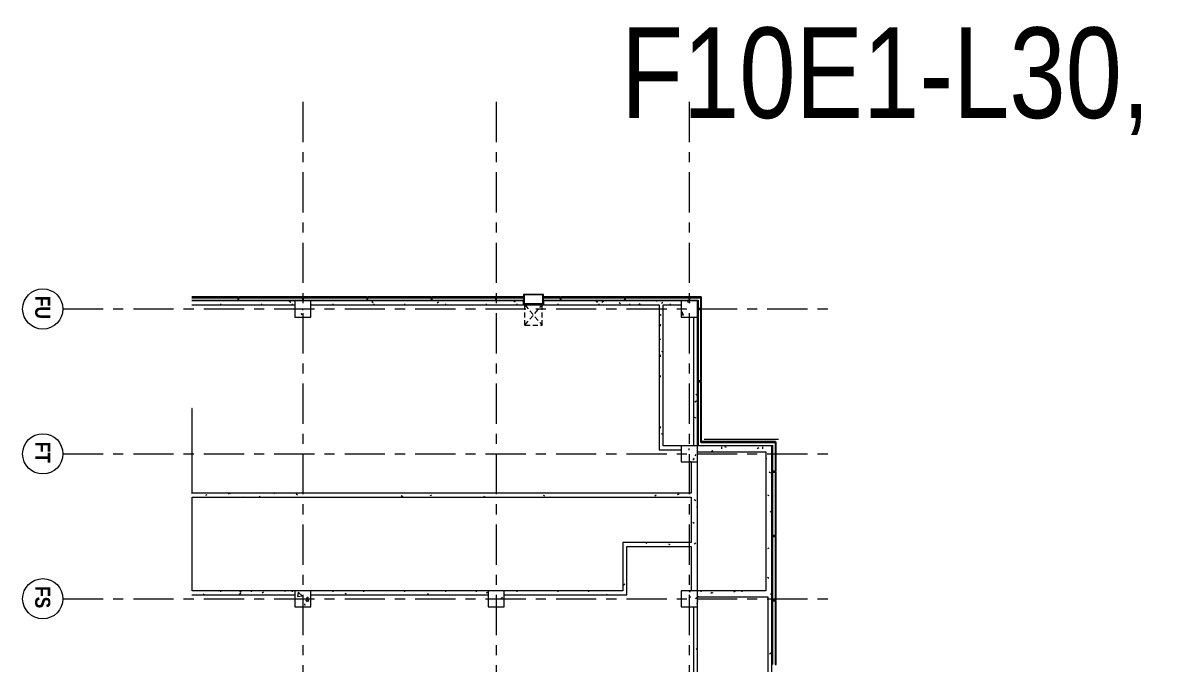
# Model space of a CAD drawing. Header units: millimetres. Extents: x 1009145 to 1153664, y -617377 to -449667.
# Drawn here: x 1009145 to 1065424, y -486247 to -454358 of the extents above; entities that cross this region are included whole.
import ezdxf

# ---------------------------------------------------------------- set-up
doc = ezdxf.new("R2010")
doc.units = ezdxf.units.MM
for name, pattern in [('Access Line', [382.3, 250, -132.3]), ('Centre', [7937.5, 1587.5, -1190.625, 3968.75, -1190.625]), ('IDA - Grid Line', [3500, 2000, -500, 500, -500])]:
    doc.linetypes.add(name, pattern=pattern)
doc.layers.get('0').update_dxf_attribs({"color": 2})
for name, color, linetype, lineweight in [('A-_ANOTGRID_E', 7, 'Continuous', 9), ('A-_CLAD----_E', 7, 'Continuous', 9), ('A-_CLAD----_E1', 7, 'Continuous', 9), ('A-_WALL----_E', 7, 'Continuous', 9), ('A-_WALL----_H', 7, 'Continuous', 9), ('A-_WIND----_E', 7, 'Continuous', 9), ('A-COLN----_E', 7, 'Continuous', 9), ('A-COLN----_E1', 7, 'Continuous', 9)]:
    doc.layers.add(name, color=color, linetype=linetype, lineweight=lineweight)
doc.styles.add('Arial Narrow_B', font='ARIALNB.TTF', dxfattribs={"height": 750})
doc.styles.add('Site Area', font='arial.ttf', dxfattribs={"width": 0.8})
pattern_1 = [(50, (0.0002, 0.0003), (1821.8403, -159.3907), [190.5, -2095.5]), (355, (0.0002, 0.0003), (-352.428, 1910.5674), [152.4, -1676.4]), (100.451, (151.8, -13.3), (1469.4262, 1751.166), [161.9, -1780.901]), (46.184, (0.0002, 508), (2710.791, -420.428), [285.75, -3143.25]), (96.636, (226, 473), (2374.0256, 2474.276), [242.85, -2671.351]), (351.184, (0.0002, 508), (2374.05, 2474.2525), [228.6, -2514.6]), (21, (254, 381), (1516.1442, -1022.6516), [190.5, -2095.5]), (326, (254, 381), (618.021, 1841.8805), [152.4, -1676.4]), (71.451, (380.3, 295.8), (2134.1713, 819.2124), [161.9, -1780.901]), (37.5, (0.0002, 0.0003), (30.88603, 845.5504), [83.82, -1572.26, 83.82, -3300.73]), (37.5, (0.0002, 0.0003), (30.88603, 845.5504), [-1739.9, -1617.98, 83.82, -1598.93]), (7.5, (0.0002, 0.0003), (668.1966, 1001.80575), [83.82, -886.46, 83.82, -2175.51]), (7.5, (0.0002, 0.0003), (668.1966, 1001.80575), [-1054.1, -1534.16, 83.82, -557.53]), (327.5, (-566.4, 0.0003), (1355.9093, -57.2896), [83.82, -551.18, 83.82, -4526.28]), (327.5, (-566.4, 0.0003), (1355.9093, -57.2896), [-718.82, -1897.38, 83.82, -2545.08]), (317.5, (-820.4, 0.0003), (1481.2932, 254.2664), [83.82, -741.68, 83.82, -3098.8]), (317.5, (-820.4, 0.0003), (1481.2932, 254.2664), [-909.32, -1231.9, 83.82, -1783.08])]

# ---------------------------------------------------------------- blocks, each defined once
blk = doc.blocks.new('1659_F10N-PROBE_A_XF10N_R25_rvt-1-PH1 LEVEL 3 - PROBE')
at = {"layer": 'A-_WALL----_H', "true_color": 0xd4d4d4}
h = blk.add_hatch(dxfattribs=at)
h.set_pattern_fill('FP_1', color=254, style=0, pattern_type=2)
h.set_pattern_definition([(0, (0, 0), (2032, 508), [83.82, -1440.18, 83.82, -1440.18, -8128]), (0, (0, 0), (2032, 508), [-3048, 83.82, -2964.18, 83.82, -1440.18, -3556]), (0, (0, 0), (2032, 508), [-7620, 83.82, -932.18, 83.82, -2456.18]), (120, (762, 254), (-1455.9409, 1505.76362), [83.82, -1440.18, 83.82, -1440.18, -8128]), (120, (762, 254), (-1455.9409, 1505.76362), [-3048, 83.82, -2964.18, 83.82, -1440.18, -3556]), (120, (762, 254), (-1455.9409, 1505.76362), [-7620, 83.82, -932.18, 83.82, -2456.18]), (240, (1016, 1270), (-576.0591, -2013.76362), [83.82, -1440.18, 83.82, -1440.18, -8128]), (240, (1016, 1270), (-576.0591, -2013.76362), [-3048, 83.82, -2964.18, 83.82, -1440.18, -3556]), (240, (1016, 1270), (-576.0591, -2013.76362), [-7620, 83.82, -932.18, 83.82, -2456.18])])
h.paths.add_polyline_path([(837507, 300830), (837507, 300856), (837307, 300856), (837307, 300830), (837334, 300830)])
at = {"layer": 'A-COLN----_E1'}
h = blk.add_hatch(dxfattribs=at)
h.set_pattern_fill('FP_21', color=252, angle=90, style=0, pattern_type=2)
h.set_pattern_definition(pattern_1)
h.paths.add_polyline_path([(832757, 325156), (832757, 325956), (831957, 325956), (831957, 325156)])
h = blk.add_hatch(dxfattribs=at)
h.set_pattern_fill('FP_20', color=252, angle=90, style=0, pattern_type=2)
h.set_pattern_definition(pattern_1)
h.paths.add_polyline_path([(839957, 325156), (839957, 325956), (839157, 325956), (839157, 325156)])
h = blk.add_hatch(dxfattribs=at)
h.set_pattern_fill('FP_19', color=252, angle=90, style=0, pattern_type=2)
h.set_pattern_definition([(50, (0.0002, 0.0003), (1821.8403, -159.3907), [190.5, -2095.5]), (355, (0.0002, 0.0003), (-352.428, 1910.5674), [152.4, -1676.4]), (100.451, (151.8, -13.3), (1469.4262, 1751.166), [161.9, -1780.901]), (46.184, (0.0002, 508), (2710.791, -420.428), [285.75, -3143.25]), (96.636, (226, 473), (2374.0256, 2474.276), [242.85, -2671.351]), (351.184, (0.0002, 508), (2374.05, 2474.2525), [228.6, -2514.6]), (21, (254, 381), (1516.1442, -1022.6516), [190.5, -2095.5]), (326, (254, 381), (618.021, 1841.8805), [152.4, -1676.4]), (71.451, (380.3, 295.8), (2134.1713, 819.2124), [161.9, -1780.901]), (37.5, (0.0002, 0.0003), (30.88603, 845.5504), [83.82, -1572.26, 83.82, -3300.73]), (37.5, (0.0002, 0.0003), (30.88603, 845.5504), [-1739.9, -1617.98, 83.82, -1598.93]), (7.5, (0.0002, 0.0003), (668.1966, 1001.80575), [83.82, -886.46, 83.82, -2175.51]), (7.5, (0.0002, 0.0003), (668.1966, 1001.80575), [-1054.1, -1534.16, 83.82, -557.53]), (327.5, (-566.4, 0.0003), (1355.9093, -57.2896), [83.82, -551.18, 83.82, -4526.28]), (327.5, (-566.4, 0.0003), (1355.9093, -57.2896), [-718.82, -1897.38, 83.82, -2545.08]), (317.5, (-820.4, 0.0003), (1481.2932, 254.2664), [83.82, -741.68, 83.82, -3098.8]), (317.5, (-820.4, 0.0003), (1481.2932, 254.2664), [-909.32, -1231.9, 83.82, -1783.08])])
h.paths.add_polyline_path([(846357, 325156), (847157, 325156), (847157, 325956), (846357, 325956)])
h = blk.add_hatch(dxfattribs=at)
h.set_pattern_fill('FP_24', color=252, angle=90, style=0, pattern_type=2)
h.set_pattern_definition([(50, (0.0002, 0.0003), (1821.8403, -159.3907), [190.5, -2095.5]), (355, (0.0002, 0.0003), (-352.428, 1910.5674), [152.4, -1676.4]), (100.451, (151.8, -13.3), (1469.4262, 1751.166), [161.9, -1780.901]), (46.184, (0.0002, 508), (2710.791, -420.428), [285.75, -3143.25]), (96.636, (226, 473), (2374.0256, 2474.276), [242.85, -2671.351]), (351.184, (0.0002, 508), (2374.05, 2474.2525), [228.6, -2514.6]), (21, (254, 381), (1516.1442, -1022.6516), [190.5, -2095.5]), (326, (254, 381), (618.021, 1841.8805), [152.4, -1676.4]), (71.451, (380.3, 295.8), (2134.1713, 819.2124), [161.9, -1780.901]), (37.5, (0.0002, 0.0003), (30.88603, 845.5504), [83.82, -1572.26, 83.82, -3300.73]), (37.5, (0.0002, 0.0003), (30.88603, 845.5504), [-1739.9, -1617.98, 83.82, -1598.93]), (7.5, (0.0002, 0.0003), (668.1966, 1001.80575), [83.82, -886.46, 83.82, -2175.51]), (7.5, (0.0002, 0.0003), (668.1966, 1001.80575), [-1054.1, -1534.16, 83.82, -557.53]), (327.5, (-566.4, 0.0003), (1355.9093, -57.2896), [83.82, -551.18, 83.82, -4526.28]), (327.5, (-566.4, 0.0003), (1355.9093, -57.2896), [-718.82, -1897.38, 83.82, -2545.08]), (317.5, (-820.4, 0.0003), (1481.2932, 254.2664), [83.82, -741.68, 83.82, -3098.8]), (317.5, (-820.4, 0.0003), (1481.2932, 254.2664), [-909.32, -1231.9, 83.82, -1783.08])])
h.paths.add_polyline_path([(847157, 315556), (847157, 316356), (846357, 316356), (846357, 315556), (846496, 315556)])
h = blk.add_hatch(dxfattribs=at)
h.set_pattern_fill('FP_22', color=252, angle=90, style=0, pattern_type=2)
h.set_pattern_definition([(50, (0.0002, 0.0003), (1821.8403, -159.3907), [190.5, -2095.5]), (355, (0.0002, 0.0003), (-352.428, 1910.5674), [152.4, -1676.4]), (100.451, (151.8, -13.3), (1469.4262, 1751.166), [161.9, -1780.901]), (46.184, (0.0002, 508), (2710.791, -420.428), [285.75, -3143.25]), (96.636, (226, 473), (2374.0256, 2474.276), [242.85, -2671.351]), (351.184, (0.0002, 508), (2374.05, 2474.2525), [228.6, -2514.6]), (21, (254, 381), (1516.1442, -1022.6516), [190.5, -2095.5]), (326, (254, 381), (618.021, 1841.8805), [152.4, -1676.4]), (71.451, (380.3, 295.8), (2134.1713, 819.2124), [161.9, -1780.901]), (37.5, (0.0002, 0.0003), (30.88603, 845.5504), [83.82, -1572.26, 83.82, -3300.73]), (37.5, (0.0002, 0.0003), (30.88603, 845.5504), [-1739.9, -1617.98, 83.82, -1598.93]), (7.5, (0.0002, 0.0003), (668.1966, 1001.80575), [83.82, -886.46, 83.82, -2175.51]), (7.5, (0.0002, 0.0003), (668.1966, 1001.80575), [-1054.1, -1534.16, 83.82, -557.53]), (327.5, (-566.4, 0.0003), (1355.9093, -57.2896), [83.82, -551.18, 83.82, -4526.28]), (327.5, (-566.4, 0.0003), (1355.9093, -57.2896), [-718.82, -1897.38, 83.82, -2545.08]), (317.5, (-820.4, 0.0003), (1481.2932, 254.2664), [83.82, -741.68, 83.82, -3098.8]), (317.5, (-820.4, 0.0003), (1481.2932, 254.2664), [-909.32, -1231.9, 83.82, -1783.08])])
h.paths.add_polyline_path([(832757, 305956), (832757, 306756), (831957, 306756), (831957, 305956)])
h = blk.add_hatch(dxfattribs=at)
h.set_pattern_fill('FP_23', color=252, angle=90, style=0, pattern_type=2)
h.set_pattern_definition([(50, (0.0002, 0.0003), (1821.8403, -159.3907), [190.5, -2095.5]), (355, (0.0002, 0.0003), (-352.428, 1910.5674), [152.4, -1676.4]), (100.451, (151.8, -13.3), (1469.4262, 1751.166), [161.9, -1780.901]), (46.184, (0.0002, 508), (2710.791, -420.428), [285.75, -3143.25]), (96.636, (226, 473), (2374.0256, 2474.276), [242.85, -2671.351]), (351.184, (0.0002, 508), (2374.05, 2474.2525), [228.6, -2514.6]), (21, (254, 381), (1516.1442, -1022.6516), [190.5, -2095.5]), (326, (254, 381), (618.021, 1841.8805), [152.4, -1676.4]), (71.451, (380.3, 295.8), (2134.1713, 819.2124), [161.9, -1780.901]), (37.5, (0.0002, 0.0003), (30.88603, 845.5504), [83.82, -1572.26, 83.82, -3300.73]), (37.5, (0.0002, 0.0003), (30.88603, 845.5504), [-1739.9, -1617.98, 83.82, -1598.93]), (7.5, (0.0002, 0.0003), (668.1966, 1001.80575), [83.82, -886.46, 83.82, -2175.51]), (7.5, (0.0002, 0.0003), (668.1966, 1001.80575), [-1054.1, -1534.16, 83.82, -557.53]), (327.5, (-566.4, 0.0003), (1355.9093, -57.2896), [83.82, -551.18, 83.82, -4526.28]), (327.5, (-566.4, 0.0003), (1355.9093, -57.2896), [-718.82, -1897.38, 83.82, -2545.08]), (317.5, (-820.4, 0.0003), (1481.2932, 254.2664), [83.82, -741.68, 83.82, -3098.8]), (317.5, (-820.4, 0.0003), (1481.2932, 254.2664), [-909.32, -1231.9, 83.82, -1783.08])])
h.paths.add_polyline_path([(846357, 305956), (847157, 305956), (847157, 306756), (846357, 306756)])
at = {"layer": 'A-_ANOTGRID_E', "color": 252, "linetype": 'IDA - Grid Line'}
for p, q in [((832357, 294432), (832357, 332853)), ((839557, 294432), (839557, 332853)), ((846757, 294432), (846757, 332853)), ((822064, 325556), (979147, 325556)), ((822064, 315956), (979147, 315956)), ((822064, 306356), (979147, 306356))]:
    blk.add_line(p, q, dxfattribs=at)
at = {"layer": 'A-_ANOTGRID_E', "color": 252}
for centre in [(832357, 293432), (839557, 293432), (846757, 293432)]:
    blk.add_circle(centre, 1000, dxfattribs=at)
at = {"layer": 'A-_CLAD----_E', "color": 252}
for p, q in [((838947, 329841), (838947, 326141)), ((838997, 329841), (838947, 329841)), ((840417, 329866), (838972, 329866)), ((838972, 329866), (838972, 329816)), ((838972, 329816), (840417, 329816)), ((838997, 326141), (838997, 329841)), ((840417, 329816), (840417, 329866)), ((843617, 329866), (840467, 329866)), ((840467, 329866), (840467, 329816)), ((840467, 329816), (843617, 329816)), ((843617, 329816), (843617, 329866)), ((846817, 329866), (843667, 329866)), ((843667, 329866), (843667, 329816)), ((843667, 329816), (846817, 329816)), ((846817, 329816), (846817, 329866)), ((850017, 329866), (846867, 329866)), ((846867, 329866), (846867, 329816)), ((846867, 329816), (850017, 329816)), ((850017, 329816), (850017, 329866)), ((831747, 326141), (831747, 325581)), ((831797, 326141), (831747, 326141)), ((832332, 326166), (831772, 326166)), ((831772, 326166), (831772, 326116)), ((831772, 326116), (832332, 326116)), ((831797, 325581), (831797, 326141)), ((832332, 326116), (832332, 326166)), ((835932, 326166), (832382, 326166)), ((832382, 326166), (832382, 326116)), ((832382, 326116), (835932, 326116)), ((835932, 326116), (835932, 326166)), ((838972, 326166), (835982, 326166)), ((835982, 326166), (835982, 326116)), ((835982, 326116), (838972, 326116)), ((838947, 326141), (838997, 326141)), ((838972, 326116), (838972, 326166)), ((831747, 325581), (831797, 325581)), ((831747, 325531), (831747, 322381)), ((831797, 325531), (831747, 325531)), ((831797, 322381), (831797, 325531)), ((831747, 322381), (831797, 322381)), ((831747, 322331), (831747, 319181)), ((831797, 322331), (831747, 322331)), ((831797, 319181), (831797, 322331)), ((831747, 319181), (831797, 319181)), ((831747, 319131), (831747, 318316)), ((831797, 319131), (831747, 319131)), ((831797, 318316), (831797, 319131)), ((831747, 318316), (831797, 318316)), ((831747, 317316), (831747, 315981)), ((831797, 317316), (831747, 317316)), ((831797, 315981), (831797, 317316)), ((831747, 315981), (831797, 315981)), ((831747, 315931), (831747, 312781)), ((831797, 315931), (831747, 315931)), ((831797, 312781), (831797, 315931)), ((831747, 312781), (831797, 312781)), ((831747, 312731), (831747, 309581)), ((831797, 312731), (831747, 312731)), ((831797, 309581), (831797, 312731)), ((831747, 309581), (831797, 309581)), ((831747, 309531), (831747, 306381)), ((831797, 309531), (831747, 309531)), ((831797, 306381), (831797, 309531)), ((831747, 306381), (831797, 306381)), ((831747, 306331), (831747, 303181)), ((831797, 306331), (831747, 306331)), ((831797, 303181), (831797, 306331)), ((831747, 303181), (831797, 303181)), ((831747, 303131), (831747, 300830)), ((831797, 303131), (831747, 303131)), ((831797, 300830), (831797, 303131))]:
    blk.add_line(p, q, dxfattribs=at)
at = {"layer": 'A-_CLAD----_E1', "color": 252}
for p, q in [((838822, 326291), (838822, 329991)), ((839122, 329691), (840417, 329691)), ((840467, 329691), (843617, 329691)), ((843667, 329691), (846817, 329691)), ((846867, 329691), (850017, 329691)), ((831922, 325581), (831922, 325991)), ((831922, 325991), (832332, 325991)), ((832382, 325991), (835932, 325991)), ((835982, 325991), (839122, 325991)), ((831922, 322381), (831922, 325531)), ((831922, 319181), (831922, 322331)), ((831922, 318316), (831922, 319131)), ((831922, 315981), (831922, 317316)), ((831922, 312781), (831922, 315931)), ((831922, 309581), (831922, 312731)), ((831922, 306381), (831922, 309531)), ((831922, 303181), (831922, 306331)), ((831922, 300830), (831922, 303131))]:
    blk.add_line(p, q, dxfattribs=at)
at = {"layer": 'A-_CLAD----_E1', "color": 252, "extrusion": (0, 0, -1)}
for p, q in [((840417, 329841), (840417, 329691)), ((840467, 329841), (840417, 329841)), ((840467, 329691), (840467, 329841)), ((843617, 329841), (843617, 329691)), ((843667, 329841), (843617, 329841)), ((843667, 329691), (843667, 329841)), ((846817, 329841), (846817, 329691)), ((846867, 329841), (846817, 329841)), ((846867, 329691), (846867, 329841)), ((840417, 329691), (840467, 329691)), ((843617, 329691), (843667, 329691)), ((846817, 329691), (846867, 329691)), ((832332, 326141), (832332, 325991)), ((832382, 326141), (832332, 326141)), ((832332, 325991), (832382, 325991)), ((832382, 325991), (832382, 326141)), ((835932, 326141), (835932, 325991)), ((835982, 326141), (835932, 326141)), ((835932, 325991), (835982, 325991)), ((835982, 325991), (835982, 326141)), ((831922, 325581), (831772, 325581)), ((831772, 325581), (831772, 325531)), ((831772, 325531), (831922, 325531)), ((831922, 325531), (831922, 325581)), ((831922, 322381), (831772, 322381)), ((831772, 322381), (831772, 322331)), ((831772, 322331), (831922, 322331)), ((831922, 322331), (831922, 322381)), ((831922, 319181), (831772, 319181)), ((831772, 319181), (831772, 319131)), ((831772, 319131), (831922, 319131)), ((831922, 319131), (831922, 319181)), ((831922, 315981), (831772, 315981)), ((831772, 315981), (831772, 315931)), ((831772, 315931), (831922, 315931)), ((831922, 315931), (831922, 315981)), ((831922, 312781), (831772, 312781)), ((831772, 312781), (831772, 312731)), ((831772, 312731), (831922, 312731)), ((831922, 312731), (831922, 312781)), ((831922, 309581), (831772, 309581)), ((831772, 309581), (831772, 309531)), ((831922, 309531), (831922, 309581)), ((831772, 309531), (831922, 309531)), ((831922, 306381), (831772, 306381)), ((831772, 306381), (831772, 306331)), ((831772, 306331), (831922, 306331)), ((831922, 306331), (831922, 306381)), ((831922, 303181), (831772, 303181)), ((831772, 303181), (831772, 303131)), ((831772, 303131), (831922, 303131)), ((831922, 303131), (831922, 303181))]:
    blk.add_line(p, q, dxfattribs=at)
at = {"layer": 'A-_WALL----_E', "color": 252}
for p, q in [((846357, 329656), (839157, 329656)), ((839157, 329656), (839157, 329356)), ((839157, 329356), (839157, 325956)), ((839457, 329356), (846357, 329356)), ((839457, 325956), (839457, 329356)), ((846657, 329656), (846357, 329656)), ((846357, 329356), (846357, 325956)), ((850957, 329656), (846657, 329656)), ((846657, 325956), (846657, 329456)), ((846657, 329456), (850957, 329456)), ((839157, 325956), (832757, 325956)), ((846357, 325956), (839957, 325956)), ((851357, 325956), (847157, 325956)), ((832757, 325756), (839157, 325756)), ((839957, 325656), (841507, 325656)), ((841507, 325656), (841507, 300856)), ((841707, 325656), (843957, 325656)), ((841707, 300856), (841707, 325656)), ((843957, 325656), (843957, 322456)), ((844157, 322456), (844157, 325656)), ((844157, 325656), (846357, 325656)), ((847157, 325756), (851357, 325756)), ((831957, 325156), (831957, 318316)), ((832157, 324256), (832157, 325156)), ((839157, 325156), (839157, 324256)), ((839357, 324256), (839357, 325156)), ((839157, 324256), (832157, 324256)), ((839357, 324056), (839357, 324256)), ((832157, 318316), (832157, 324056)), ((832157, 324056), (839357, 324056)), ((843957, 322456), (843957, 322256)), ((843957, 322256), (846357, 322256)), ((846357, 322456), (844157, 322456)), ((846557, 322456), (846357, 322456)), ((846357, 322256), (846357, 316356)), ((846557, 316356), (846557, 322456)), ((831957, 318316), (832157, 318316)), ((831957, 317319), (831957, 306756)), ((832157, 317319), (831957, 317319)), ((832157, 306756), (832157, 317319)), ((846357, 315556), (846357, 306756)), ((846557, 306756), (846557, 315556)), ((831957, 305956), (831957, 300830)), ((832157, 300830), (832157, 305956)), ((846357, 305956), (846357, 300856)), ((846557, 300856), (846557, 305956)), ((837507, 300856), (837307, 300856)), ((837307, 300856), (837307, 300830)), ((841507, 300856), (837507, 300856)), ((846357, 300856), (841707, 300856)), ((846557, 300830), (846557, 300856))]:
    blk.add_line(p, q, dxfattribs=at)
at = {"layer": 'A-_WALL----_H', "color": 252, "linetype": 'Continuous'}
for p, q in [((839821, 329410), (839789, 329356)), ((840515, 329596), (840473, 329524)), ((841648, 329528), (841606, 329455)), ((842436, 329576), (842394, 329648)), ((843570, 329644), (843563, 329656)), ((844264, 329458), (844222, 329530)), ((845744, 329510), (845702, 329437)), ((846532, 329594), (846496, 329656)), ((849493, 329544), (849451, 329617)), ((839216, 329184), (839300, 329184)), ((839288, 328932), (839246, 329004)), ((846357, 328168), (846412, 328168)), ((846414, 327766), (846372, 327839)), ((839245, 327396), (839203, 327324)), ((839216, 327152), (839300, 327152)), ((839425, 326664), (839383, 326736)), ((846482, 326632), (846440, 326705)), ((846488, 326734), (846446, 326661)), ((836653, 325956), (836613, 325886)), ((836971, 325834), (836929, 325906)), ((837789, 325891), (837747, 325818)), ((839176, 326263), (839157, 326229)), ((841884, 325872), (841842, 325800)), ((842200, 325920), (842180, 325956)), ((844028, 325802), (843986, 325875)), ((846296, 325938), (846286, 325956)), ((846357, 326136), (846412, 326136)), ((846657, 326011), (846632, 325968)), ((849258, 325889), (849219, 325956)), ((835961, 325773), (835951, 325756)), ((843018, 325804), (842976, 325732)), ((844699, 325656), (844680, 325689)), ((849921, 325756), (849910, 325775)), ((841574, 324972), (841532, 325045)), ((832063, 324174), (832022, 324246)), ((832104, 324612), (832157, 324612)), ((834499, 324256), (834463, 324194)), ((838600, 324249), (838558, 324176)), ((844084, 324602), (844042, 324530)), ((831983, 323963), (831957, 323918)), ((832677, 324149), (832635, 324077)), ((832718, 324056), (832715, 324060)), ((833120, 324104), (833204, 324104)), ((833891, 324056), (833849, 324128)), ((834644, 324104), (834728, 324104)), ((835660, 324104), (835744, 324104)), ((836824, 324056), (836811, 324079)), ((838200, 324104), (838284, 324104)), ((841642, 323838), (841601, 323911)), ((832131, 323040), (832090, 323112)), ((844016, 323469), (843974, 323396)), ((832104, 322580), (832157, 322580)), ((832101, 322135), (832059, 322063)), ((846060, 322283), (846018, 322355)), ((846557, 321422), (846526, 321475)), ((832014, 321212), (831972, 321285)), ((832033, 321001), (831991, 320929)), ((832104, 321056), (832157, 321056)), ((846357, 320548), (846412, 320548)), ((832104, 319024), (832157, 319024)), ((841707, 318646), (841687, 318681)), ((846357, 319024), (846412, 319024)), ((841662, 318375), (841620, 318303)), ((832015, 316906), (831973, 316833)), ((832104, 316992), (832157, 316992)), ((846357, 316992), (846412, 316992)), ((832104, 315468), (832157, 315468)), ((841707, 315406), (841670, 315341)), ((846468, 315479), (846427, 315552)), ((846487, 315556), (846459, 315509)), ((846357, 314960), (846412, 314960)), ((832050, 313021), (832008, 313093)), ((832104, 313436), (832157, 313436)), ((846357, 313436), (846412, 313436)), ((841629, 312685), (841587, 312758)), ((846551, 312619), (846509, 312547)), ((832104, 311404), (832157, 311404)), ((841693, 311318), (841651, 311245)), ((846357, 311404), (846412, 311404)), ((832157, 310803), (832144, 310826)), ((832046, 309849), (832004, 309776)), ((832104, 309880), (832157, 309880)), ((846357, 309372), (846412, 309372)), ((846533, 308524), (846491, 308451)), ((832104, 307848), (832157, 307848)), ((846357, 307848), (846412, 307848)), ((832028, 305753), (831986, 305680)), ((832104, 305816), (832157, 305816)), ((841607, 306088), (841565, 306016)), ((846357, 305816), (846412, 305816)), ((846387, 305460), (846357, 305512)), ((841539, 304955), (841507, 304899)), ((832104, 304292), (832157, 304292)), ((841707, 304230), (841683, 304188)), ((846455, 304327), (846413, 304399)), ((841707, 303406), (841692, 303433)), ((846357, 303784), (846412, 303784)), ((846446, 303294), (846404, 303222)), ((846523, 303193), (846481, 303265)), ((832104, 302260), (832157, 302260)), ((841548, 302666), (841507, 302737)), ((846357, 302260), (846412, 302260)), ((846378, 302161), (846357, 302124)), ((841616, 301533), (841574, 301605)), ((846557, 301454), (846522, 301394)), ((840346, 300856), (840345, 300854)), ((841519, 300856), (841504, 300830)), ((841521, 300859), (841519, 300856))]:
    blk.add_line(p, q, dxfattribs=at)
at = {"layer": 'A-_WIND----_E', "color": 252}
for p, q in [((831747, 318316), (831632, 318316)), ((831632, 318316), (831632, 318266)), ((831632, 318266), (832107, 318266)), ((831632, 318266), (831632, 317366)), ((831957, 318316), (831797, 318316)), ((832107, 318316), (832107, 318266)), ((832107, 318266), (832107, 318316)), ((832107, 318266), (832122, 318266)), ((832107, 318266), (832107, 317366)), ((832107, 317366), (832107, 318266)), ((832157, 318266), (832122, 318266)), ((832122, 318266), (832122, 318216)), ((832122, 318216), (832122, 317416)), ((832122, 318216), (832157, 318216)), ((832136, 318216), (832136, 317416)), ((832144, 318216), (832136, 318216)), ((832144, 317416), (832144, 318216)), ((832157, 318266), (832157, 318316)), ((832157, 318216), (832157, 318266)), ((832157, 317416), (832157, 318216)), ((832157, 317416), (832122, 317416)), ((832122, 317416), (832122, 317366)), ((832136, 317416), (832144, 317416)), ((832157, 317366), (832157, 317416)), ((832107, 317366), (831632, 317366)), ((831632, 317366), (831632, 317316)), ((831632, 317316), (831747, 317316)), ((831797, 317316), (831957, 317316)), ((832122, 317366), (832107, 317366)), ((832107, 317366), (832107, 317319)), ((832107, 317319), (832107, 317366)), ((832122, 317366), (832157, 317366)), ((832157, 317319), (832157, 317366))]:
    blk.add_line(p, q, dxfattribs=at)
at = {"layer": 'A-_WIND----_E', "color": 252, "linetype": 'Centre'}
for p, q in [((831632, 317316), (831632, 318316)), ((831632, 317737), (831632, 317421))]:
    blk.add_line(p, q, dxfattribs=at)
at = {"layer": 'A-_WIND----_E', "color": 252, "linetype": 'Access Line'}
for p, q in [((833157, 318241), (832157, 318241)), ((832157, 317391), (833157, 318241)), ((833157, 317391), (832157, 318241)), ((833157, 317391), (833157, 318241)), ((833157, 317391), (832157, 317391))]:
    blk.add_line(p, q, dxfattribs=at)
at = {"layer": 'A-COLN----_E', "color": 252}
for p, q in [((831957, 325956), (831957, 325156)), ((832757, 325956), (831957, 325956)), ((832757, 325156), (832757, 325956)), ((839157, 325956), (839157, 325156)), ((839957, 325956), (839157, 325956)), ((839957, 325156), (839957, 325956)), ((846357, 325956), (846357, 325156)), ((847157, 325956), (846357, 325956)), ((847157, 325156), (847157, 325956)), ((831957, 325156), (832757, 325156)), ((839157, 325156), (839957, 325156)), ((846357, 325156), (847157, 325156)), ((846357, 316356), (846357, 315556)), ((847157, 316356), (846357, 316356)), ((847157, 315556), (847157, 316356)), ((846357, 315556), (847157, 315556)), ((831957, 306756), (831957, 305956)), ((832757, 306756), (831957, 306756)), ((832757, 305956), (832757, 306756)), ((846357, 306756), (846357, 305956)), ((847157, 306756), (846357, 306756)), ((847157, 305956), (847157, 306756)), ((831957, 305956), (832757, 305956)), ((846357, 305956), (847157, 305956))]:
    blk.add_line(p, q, dxfattribs=at)
at = {"layer": 'A-_ANOTGRID_E', "color": 252, "style": 'Arial Narrow_B'}
for s, p in [('FU', (831706, 293054)), ('FT', (838956, 293054)), ('FS', (846131, 293054))]:
    blk.add_text(s, height=750, dxfattribs=at).set_placement(p)

msp = doc.modelspace()

# ---------------------------------------------------------------- block references
at = {"color": 252, "lineweight": 5, "rotation": 270}
msp.add_blockref('1659_F10N-PROBE_A_XF10N_R25_rvt-1-PH1 LEVEL 3 - PROBE', (716713.2, 363769.8), dxfattribs=at)

# ---------------------------------------------------------------- texts
at = {"color": 252, "lineweight": 53, "insert": (1038883.8, -454598), "char_height": 4500, "attachment_point": 1, "style": 'Site Area'}
msp.add_mtext_dynamic_manual_height_columns('F10E1-L30, Probe Cleanroom, H=10M', width=101783.411, gutter_width=24254.8, heights=[0], dxfattribs=at)

doc.saveas('drawing.dxf')
